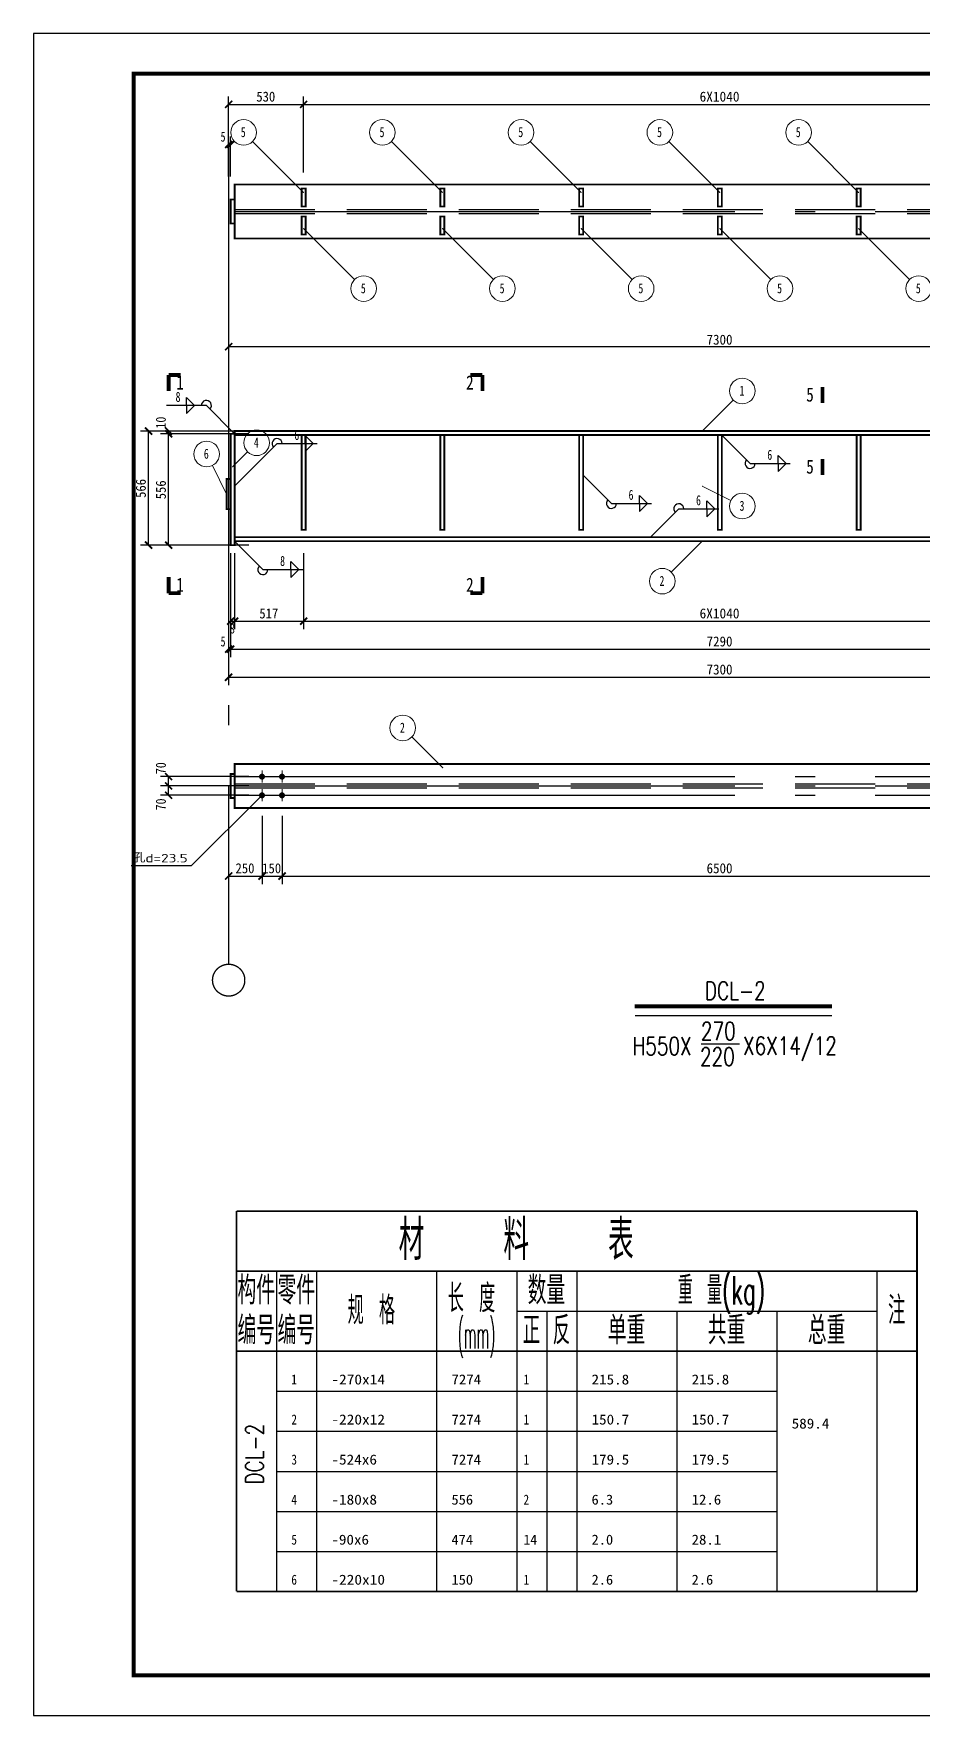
# Model space of a CAD drawing. Extents: x 69728788 to 149766163, y 20718153 to 43663798.
# Drawn here: x 74842796 to 74865001, y 20988016 to 21030016 of the extents above; entities that cross this region are included whole.
import ezdxf
from ezdxf.enums import TextEntityAlignment as Align

# ---------------------------------------------------------------- set-up
doc = ezdxf.new("R2010")
doc.units = 0
doc.header["$LTSCALE"] = 1000
doc.header["$MEASUREMENT"] = 0
doc.linetypes.add('2', pattern=[16, 12.5, -1.5, 0.5, -1.5])
doc.linetypes.add('5', pattern=[5.6, 2, -0.8, 2, -0.8])
doc.layers.get('0').update_dxf_attribs({"linetype": 'CONTINUOUS'})
for name, color, linetype in [('10', 7, 'CONTINUOUS'), ('320', 2, 'CONTINUOUS'), ('AXIS', 3, 'CONTINUOUS'), ('PUB_TITLE', 4, 'CONTINUOUS'), ('TC', 151, 'CONTINUOUS'), ('尺寸标注', 253, 'CONTINUOUS'), ('焊缝标注', 253, 'CONTINUOUS'), ('螺栓孔标注', 253, 'CONTINUOUS'), ('详图符号', 253, '2'), ('轴线__尺寸数字', 4, 'CONTINUOUS')]:
    doc.layers.add(name, color=color, linetype=linetype)
doc.layers.add('编号标注', color=9, linetype='CONTINUOUS', lineweight=18)
doc.styles.add('DIM_FONT', font='SIMPLEX.shx', dxfattribs={"width": 0.8})
doc.styles.add('HZ', font='txt', dxfattribs={"width": 0.7, "height": 5, "bigfont": 'STF:宋体'})
doc.styles.add('PkpmHz', font='Pkpmeng', dxfattribs={"width": 0.7, "bigfont": 'hztxt'})

msp = doc.modelspace()

# ---------------------------------------------------------------- linework, layer by layer
at = {"color": 7, "linetype": 'Continuous', "lineweight": -3, "ltscale": 0.5}
msp.add_line((74859476.1, 21004786.6), (74860431.4, 21004786.6), dxfattribs=at)
at = {"layer": '10', "const_width": 95}
for points in [[(74846169.2, 21021492), (74846169.2, 21021092)], [(74846169.2, 21021492), (74846469.2, 21021492)], [(74854009.2, 21021492), (74853709.2, 21021492)], [(74854009.2, 21021492), (74854009.2, 21021092)], [(74862507.6, 21021192), (74862507.6, 21020792)], [(74862507.6, 21018992), (74862507.6, 21019392)], [(74846169.2, 21016042), (74846169.2, 21016442)], [(74854009.2, 21016042), (74854009.2, 21016442)], [(74846169.2, 21016042), (74846469.2, 21016042)], [(74854009.2, 21016042), (74853709.2, 21016042)]]:
    msp.add_lwpolyline(points, dxfattribs=at)
at = {"layer": '320', "color": 253, "linetype": '5'}
for p, q in [((74847819.2, 21025624.2), (74872065.9, 21025624.2)), ((74847819.2, 21025524.2), (74872065.9, 21025524.2)), ((74847819.2, 21011277.5), (74872065.9, 21011277.5)), ((74847819.2, 21011177.5), (74872065.9, 21011177.5))]:
    msp.add_line(p, q, dxfattribs=at)
at = {"layer": '320', "const_width": 45}
for points in [[(74847819.2, 21026249.2), (74872065.9, 21026249.2), (74872065.9, 21024899.2), (74847819.2, 21024899.2), (74847819.2, 21026249.2)], [(74849492.6, 21026149.2), (74849592.6, 21026149.2), (74849592.6, 21025699.2), (74849492.6, 21025699.2), (74849492.6, 21026149.2)], [(74852959.2, 21026149.2), (74853059.2, 21026149.2), (74853059.2, 21025699.2), (74852959.2, 21025699.2), (74852959.2, 21026149.2)], [(74856425.9, 21026149.2), (74856525.9, 21026149.2), (74856525.9, 21025699.2), (74856425.9, 21025699.2), (74856425.9, 21026149.2)], [(74859892.6, 21026149.2), (74859992.6, 21026149.2), (74859992.6, 21025699.2), (74859892.6, 21025699.2), (74859892.6, 21026149.2)], [(74863359.2, 21026149.2), (74863459.2, 21026149.2), (74863459.2, 21025699.2), (74863359.2, 21025699.2), (74863359.2, 21026149.2)], [(74847719.2, 21025874.2), (74847819.2, 21025874.2), (74847819.2, 21025274.2), (74847719.2, 21025274.2), (74847719.2, 21025874.2)], [(74849492.6, 21025449.2), (74849592.6, 21025449.2), (74849592.6, 21024999.2), (74849492.6, 21024999.2), (74849492.6, 21025449.2)], [(74852959.2, 21025449.2), (74853059.2, 21025449.2), (74853059.2, 21024999.2), (74852959.2, 21024999.2), (74852959.2, 21025449.2)], [(74856425.9, 21025449.2), (74856525.9, 21025449.2), (74856525.9, 21024999.2), (74856425.9, 21024999.2), (74856425.9, 21025449.2)], [(74859892.6, 21025449.2), (74859992.6, 21025449.2), (74859992.6, 21024999.2), (74859892.6, 21024999.2), (74859892.6, 21025449.2)], [(74863359.2, 21025449.2), (74863459.2, 21025449.2), (74863459.2, 21024999.2), (74863359.2, 21024999.2), (74863359.2, 21025449.2)], [(74847719.2, 21020022), (74847819.2, 21020022), (74847819.2, 21017242), (74847719.2, 21017242), (74847719.2, 21020022)], [(74847819.2, 21020092), (74872065.9, 21020092), (74872065.9, 21019992), (74847819.2, 21019992), (74847819.2, 21020092)], [(74849492.6, 21019992), (74849592.6, 21019992), (74849592.6, 21017622), (74849492.6, 21017622), (74849492.6, 21019992)], [(74852959.2, 21019992), (74853059.2, 21019992), (74853059.2, 21017622), (74852959.2, 21017622), (74852959.2, 21019992)], [(74856425.9, 21019992), (74856525.9, 21019992), (74856525.9, 21017622), (74856425.9, 21017622), (74856425.9, 21019992)], [(74859892.6, 21019992), (74859992.6, 21019992), (74859992.6, 21017622), (74859892.6, 21017622), (74859892.6, 21019992)], [(74863359.2, 21019992), (74863459.2, 21019992), (74863459.2, 21017622), (74863359.2, 21017622), (74863359.2, 21019992)], [(74847619.2, 21018892), (74847719.2, 21018892), (74847719.2, 21018142), (74847619.2, 21018142), (74847619.2, 21018892)], [(74847819.2, 21017442), (74872065.9, 21017442), (74872065.9, 21017342), (74847819.2, 21017342), (74847819.2, 21017442)], [(74847819.2, 21011777.5), (74872065.9, 21011777.5), (74872065.9, 21010677.5), (74847819.2, 21010677.5), (74847819.2, 21011777.5)], [(74847719.2, 21011527.5), (74847819.2, 21011527.5), (74847819.2, 21010927.5), (74847719.2, 21010927.5), (74847719.2, 21011527.5)]]:
    msp.add_lwpolyline(points, dxfattribs=at)
at = {"layer": 'AXIS', "color": 3}
msp.add_line((74857827.4, 21005496), (74862740.2, 21005496), dxfattribs=at)
at = {"layer": 'AXIS', "color": 3, "const_width": 100}
msp.add_lwpolyline([(74857814.5, 21005721.6), (74862746, 21005721.6)], dxfattribs=at)
at = {"layer": 'PUB_TITLE'}
msp.add_lwpolyline([(74842796.3, 20988016.2), (74931996.3, 20988016.2), (74931996.3, 21030016.2), (74842796.3, 21030016.2)], close=True, dxfattribs=at)
at = {"layer": 'PUB_TITLE', "const_width": 100}
msp.add_lwpolyline([(74845296.3, 20989016.2), (74930996.3, 20989016.2), (74930996.3, 21029016.2), (74845296.3, 21029016.2)], close=True, dxfattribs=at)
at = {"layer": '尺寸标注'}
for p, q in [((74847669.2, 21026549.2), (74847669.2, 21028449.2)), ((74847669.2, 21028249.2), (74849542.6, 21028249.2)), ((74849542.6, 21026549.2), (74849542.6, 21028449.2)), ((74849542.6, 21026549.2), (74849542.6, 21028449.2)), ((74849542.6, 21028249.2), (74870342.6, 21028249.2)), ((74847669.2, 21026449.2), (74847669.2, 21027449.2)), ((74847719.2, 21026449.2), (74847719.2, 21027449.2)), ((74847719.2, 21026449.2), (74847719.2, 21027449.2)), ((74847669.2, 21027249.2), (74847719.2, 21027249.2)), ((74847669.2, 21024699.2), (74847669.2, 21021999.2)), ((74847669.2, 21022199.2), (74848675.9, 21022199.2)), ((74848675.9, 21022199.2), (74850409.2, 21022199.2)), ((74850409.2, 21022199.2), (74871209.2, 21022199.2)), ((74848169.2, 21020092), (74845469.2, 21020092)), ((74845669.2, 21017242), (74845669.2, 21020092)), ((74848169.2, 21020092), (74845969.2, 21020092)), ((74848169.2, 21020022), (74845969.2, 21020022)), ((74848169.2, 21020022), (74845969.2, 21020022)), ((74846169.2, 21020022), (74846169.2, 21020092)), ((74846169.2, 21017242), (74846169.2, 21020022)), ((74848169.2, 21017242), (74845469.2, 21017242)), ((74848169.2, 21017242), (74845969.2, 21017242)), ((74847719.2, 21017042), (74847719.2, 21015142)), ((74847819.2, 21017042), (74847819.2, 21015142)), ((74847819.2, 21017042), (74847819.2, 21015142)), ((74849542.6, 21017042), (74849542.6, 21015142)), ((74849542.6, 21017042), (74849542.6, 21015142)), ((74847669.2, 21016342), (74847669.2, 21014442)), ((74847719.2, 21016342), (74847719.2, 21014442)), ((74847719.2, 21016342), (74847719.2, 21014442)), ((74847669.2, 21015642), (74847669.2, 21013742)), ((74847719.2, 21015342), (74847819.2, 21015342)), ((74847819.2, 21015342), (74849542.6, 21015342)), ((74849542.6, 21015342), (74870342.6, 21015342)), ((74847669.2, 21014642), (74847719.2, 21014642)), ((74847719.2, 21014642), (74872165.9, 21014642)), ((74847669.2, 21013942), (74872215.9, 21013942)), ((74848169.2, 21011460.8), (74845969.2, 21011460.8)), ((74846169.2, 21011227.5), (74846169.2, 21011460.8)), ((74848169.2, 21011227.5), (74845969.2, 21011227.5)), ((74848169.2, 21011227.5), (74845969.2, 21011227.5)), ((74848169.2, 21010994.2), (74845969.2, 21010994.2)), ((74846169.2, 21010994.2), (74846169.2, 21011227.5)), ((74847669.2, 21010477.5), (74847669.2, 21008777.5)), ((74848502.6, 21010477.5), (74848502.6, 21008777.5)), ((74848502.6, 21010477.5), (74848502.6, 21008777.5)), ((74849002.6, 21010477.5), (74849002.6, 21008777.5)), ((74849002.6, 21010477.5), (74849002.6, 21008777.5)), ((74847669.2, 21008977.5), (74848502.6, 21008977.5)), ((74848502.6, 21008977.5), (74849002.6, 21008977.5)), ((74849002.6, 21008977.5), (74870882.6, 21008977.5))]:
    msp.add_line(p, q, dxfattribs=at)
at = {"layer": '尺寸标注', "const_width": 45}
for points in [[(74847580.8, 21028160.8), (74847757.6, 21028337.6)], [(74849454.2, 21028160.8), (74849631, 21028337.6)], [(74849454.2, 21028160.8), (74849631, 21028337.6)], [(74847580.8, 21027160.8), (74847757.6, 21027337.6)], [(74847630.8, 21027160.8), (74847807.6, 21027337.6)], [(74847630.8, 21027160.8), (74847807.6, 21027337.6)], [(74847580.8, 21022110.8), (74847757.6, 21022287.6)], [(74845580.8, 21020180.4), (74845757.6, 21020003.6)], [(74846080.8, 21020180.4), (74846257.6, 21020003.6)], [(74846080.8, 21020110.4), (74846257.6, 21019933.6)], [(74846080.8, 21020110.4), (74846257.6, 21019933.6)], [(74845580.8, 21017330.4), (74845757.6, 21017153.6)], [(74846080.8, 21017330.4), (74846257.6, 21017153.6)], [(74847630.8, 21015253.6), (74847807.6, 21015430.4)], [(74847730.8, 21015253.6), (74847907.6, 21015430.4)], [(74847730.8, 21015253.6), (74847907.6, 21015430.4)], [(74849454.2, 21015253.6), (74849631, 21015430.4)], [(74849454.2, 21015253.6), (74849631, 21015430.4)], [(74847580.8, 21014553.6), (74847757.6, 21014730.4)], [(74847630.8, 21014553.6), (74847807.6, 21014730.4)], [(74847630.8, 21014553.6), (74847807.6, 21014730.4)], [(74847580.8, 21013853.6), (74847757.6, 21014030.4)], [(74846080.8, 21011549.2), (74846257.6, 21011372.4)], [(74846080.8, 21011315.9), (74846257.6, 21011139.1)], [(74846080.8, 21011315.9), (74846257.6, 21011139.1)], [(74846080.8, 21011082.6), (74846257.6, 21010905.8)], [(74847580.8, 21008889.1), (74847757.6, 21009065.9)], [(74848414.2, 21008889.1), (74848591, 21009065.9)], [(74848414.2, 21008889.1), (74848591, 21009065.9)], [(74848914.2, 21008889.1), (74849091, 21009065.9)], [(74848914.2, 21008889.1), (74849091, 21009065.9)]]:
    msp.add_lwpolyline(points, dxfattribs=at)
at = {"layer": '焊缝标注'}
for p, q in [((74847113, 21020730), (74846113, 21020730)), ((74846813, 21020730), (74846613, 21020930)), ((74846613, 21020730), (74846613, 21020930)), ((74846813, 21020730), (74846613, 21020530)), ((74846613, 21020730), (74846613, 21020530)), ((74847819.2, 21020022), (74847113, 21020730)), ((74847819.2, 21018717), (74848880.3, 21019777.3)), ((74848880.3, 21019777.3), (74849880.3, 21019777.3)), ((74849580.3, 21019977.3), (74849780.3, 21019777.3)), ((74849580.3, 21019777.3), (74849580.3, 21019977.3)), ((74849580.3, 21019577.3), (74849780.3, 21019777.3)), ((74849580.3, 21019777.3), (74849580.3, 21019577.3)), ((74859992.6, 21019992), (74860697.7, 21019282.9)), ((74861397.7, 21019482.9), (74861597.7, 21019282.9)), ((74861397.7, 21019282.9), (74861397.7, 21019482.9)), ((74856525.9, 21018992), (74857231, 21018282.9)), ((74860697.7, 21019282.9), (74861697.7, 21019282.9)), ((74861397.7, 21019082.9), (74861597.7, 21019282.9)), ((74861397.7, 21019282.9), (74861397.7, 21019082.9)), ((74857931, 21018482.9), (74858131, 21018282.9)), ((74857931, 21018282.9), (74857931, 21018482.9)), ((74857231, 21018282.9), (74858231, 21018282.9)), ((74857931, 21018082.9), (74858131, 21018282.9)), ((74857931, 21018282.9), (74857931, 21018082.9)), ((74858209.2, 21017442), (74858916.6, 21018148.8)), ((74858916.6, 21018148.8), (74859916.6, 21018148.8)), ((74859616.6, 21018348.8), (74859816.6, 21018148.8)), ((74859616.6, 21018148.8), (74859616.6, 21018348.8)), ((74859616.6, 21017948.8), (74859816.6, 21018148.8)), ((74859616.6, 21018148.8), (74859616.6, 21017948.8)), ((74847819.2, 21017342), (74848524.4, 21016632.9)), ((74849224.4, 21016832.9), (74849424.4, 21016632.9)), ((74849224.4, 21016632.9), (74849224.4, 21016832.9)), ((74848524.4, 21016632.9), (74849524.4, 21016632.9)), ((74849224.4, 21016432.9), (74849424.4, 21016632.9)), ((74849224.4, 21016632.9), (74849224.4, 21016432.9))]:
    msp.add_line(p, q, dxfattribs=at)
at = {"layer": '焊缝标注', "const_width": 75}
for points in [[(74848540.1, 21011460.8, 1), (74848465.1, 21011460.8, 1), (74848540.1, 21011460.8, 1)], [(74848540.1, 21011460.8, 1), (74848465.1, 21011460.8, 1), (74848540.1, 21011460.8, 1)], [(74849040.1, 21011460.8, 1), (74848965.1, 21011460.8, 1), (74849040.1, 21011460.8, 1)], [(74849040.1, 21011460.8, 1), (74848965.1, 21011460.8, 1), (74849040.1, 21011460.8, 1)], [(74848540.1, 21010994.2, 1), (74848465.1, 21010994.2, 1), (74848540.1, 21010994.2, 1)], [(74848540.1, 21010994.2, 1), (74848465.1, 21010994.2, 1), (74848540.1, 21010994.2, 1)], [(74849040.1, 21010994.2, 1), (74848965.1, 21010994.2, 1), (74849040.1, 21010994.2, 1)], [(74849040.1, 21010994.2, 1), (74848965.1, 21010994.2, 1), (74849040.1, 21010994.2, 1)]]:
    msp.add_lwpolyline(points, format="xyb", dxfattribs=at)
at = {"layer": '焊缝标注'}
for centre, start, end in [((74847113, 21020730), 314.93158, 180), ((74848880.3, 21019777.3), 0, 224.97719), ((74860697.7, 21019282.9), 134.84034, 0), ((74857231, 21018282.9), 134.84034, 0), ((74858916.6, 21018148.8), 0, 224.97719), ((74848524.4, 21016632.9), 134.84033, 0)]:
    msp.add_arc(centre, 125, start, end, dxfattribs=at)
for points in [[(74847819.2, 21020022), (74847759.2, 21020103.4), (74847738, 21020082.2)], [(74859992.6, 21019992), (74860052.4, 21019910.5), (74860073.7, 21019931.7)], [(74856525.9, 21018992), (74856585.8, 21018910.5), (74856607, 21018931.7)], [(74847819.2, 21018717), (74847900.6, 21018777.1), (74847879.4, 21018798.3)], [(74847819.2, 21017342), (74847879.1, 21017260.5), (74847900.4, 21017281.7)], [(74858209.2, 21017442), (74858290.6, 21017502.1), (74858269.4, 21017523.3)]]:
    msp.add_solid(points, dxfattribs=at)
at = {"layer": '编号标注'}
for p, q in [((74849542.6, 21026049.2), (74848268.8, 21027322.9)), ((74853009.2, 21026049.2), (74851735.5, 21027322.9)), ((74856475.9, 21026049.2), (74855202.2, 21027322.9)), ((74859942.6, 21026049.2), (74858668.8, 21027322.9)), ((74863409.2, 21026049.2), (74862135.5, 21027322.9)), ((74849542.6, 21025149.2), (74850816.3, 21023875.4)), ((74853009.2, 21025149.2), (74854283, 21023875.4)), ((74856475.9, 21025149.2), (74857749.6, 21023875.4)), ((74859942.6, 21025149.2), (74861216.3, 21023875.4)), ((74863409.2, 21025149.2), (74864683, 21023875.4)), ((74859502.6, 21020092), (74860276.3, 21020865.7)), ((74847769.2, 21019197), (74848143, 21019570.7)), ((74847619.2, 21018517), (74847262.3, 21019230.8)), ((74859502.6, 21018717), (74860216.3, 21018360.1)), ((74859502.6, 21017342), (74858728.8, 21016568.3)), ((74853019.2, 21011677.5), (74852245.5, 21012451.2)), ((74848352.6, 21011460.8), (74848652.6, 21011460.8)), ((74848502.6, 21011610.8), (74848502.6, 21011310.8)), ((74848852.6, 21011460.8), (74849152.6, 21011460.8)), ((74849002.6, 21011610.8), (74849002.6, 21011310.8)), ((74848352.6, 21010994.2), (74848652.6, 21010994.2)), ((74848502.6, 21011144.2), (74848502.6, 21010844.2)), ((74848852.6, 21010994.2), (74849152.6, 21010994.2)), ((74849002.6, 21011144.2), (74849002.6, 21010844.2))]:
    msp.add_line(p, q, dxfattribs=at)
at = {"layer": '编号标注', "const_width": 10}
for points in [[(74849547.6, 21026049.2, 1), (74849537.6, 21026049.2, 1), (74849547.6, 21026049.2, 1)], [(74853014.2, 21026049.2, 1), (74853004.2, 21026049.2, 1), (74853014.2, 21026049.2, 1)], [(74856480.9, 21026049.2, 1), (74856470.9, 21026049.2, 1), (74856480.9, 21026049.2, 1)], [(74859947.6, 21026049.2, 1), (74859937.6, 21026049.2, 1), (74859947.6, 21026049.2, 1)], [(74863414.2, 21026049.2, 1), (74863404.2, 21026049.2, 1), (74863414.2, 21026049.2, 1)], [(74849547.6, 21025149.2, 1), (74849537.6, 21025149.2, 1), (74849547.6, 21025149.2, 1)], [(74853014.2, 21025149.2, 1), (74853004.2, 21025149.2, 1), (74853014.2, 21025149.2, 1)], [(74856480.9, 21025149.2, 1), (74856470.9, 21025149.2, 1), (74856480.9, 21025149.2, 1)], [(74859947.6, 21025149.2, 1), (74859937.6, 21025149.2, 1), (74859947.6, 21025149.2, 1)], [(74863414.2, 21025149.2, 1), (74863404.2, 21025149.2, 1), (74863414.2, 21025149.2, 1)], [(74859507.6, 21020092, 1), (74859497.6, 21020092, 1), (74859507.6, 21020092, 1)], [(74847774.2, 21019197, 1), (74847764.2, 21019197, 1), (74847774.2, 21019197, 1)], [(74847624.2, 21018517, 1), (74847614.2, 21018517, 1), (74847624.2, 21018517, 1)], [(74859507.6, 21018717, 1), (74859497.6, 21018717, 1), (74859507.6, 21018717, 1)], [(74859507.6, 21017342, 1), (74859497.6, 21017342, 1), (74859507.6, 21017342, 1)], [(74853024.2, 21011677.5, 1), (74853014.2, 21011677.5, 1), (74853024.2, 21011677.5, 1)]]:
    msp.add_lwpolyline(points, format="xyb", dxfattribs=at)
at = {"layer": '编号标注'}
for centre in [(74848042.6, 21027549.2), (74851509.2, 21027549.2), (74854975.9, 21027549.2), (74858442.6, 21027549.2), (74861909.2, 21027549.2), (74851042.6, 21023649.2), (74854509.2, 21023649.2), (74857975.9, 21023649.2), (74861442.6, 21023649.2), (74864909.2, 21023649.2), (74860502.6, 21021092), (74847119.2, 21019517), (74848369.2, 21019797), (74860502.6, 21018217), (74858502.6, 21016342), (74852019.2, 21012677.5)]:
    msp.add_circle(centre, 320, dxfattribs=at)
at = {"layer": '螺栓孔标注'}
for p, q in [((74848502.6, 21010994.2), (74846731.3, 21009229.9)), ((74846731.3, 21009229.9), (74845231.3, 21009229.9))]:
    msp.add_line(p, q, dxfattribs=at)
at = {"layer": '螺栓孔标注', "const_width": 10}
msp.add_lwpolyline([(74848507.6, 21010994.2, 1), (74848497.6, 21010994.2, 1), (74848507.6, 21010994.2, 1)], format="xyb", dxfattribs=at)
at = {"layer": '详图符号'}
for p, q in [((74847669.2, 21027249.2), (74847669.2, 21006777.5)), ((74847819.2, 21025574.2), (74872065.9, 21025574.2)), ((74847819.2, 21011460.8), (74872065.9, 21011460.8)), ((74847819.2, 21011227.5), (74872065.9, 21011227.5)), ((74847819.2, 21010994.2), (74872065.9, 21010994.2))]:
    msp.add_line(p, q, dxfattribs=at)
msp.add_circle((74847669.2, 21006377.5), 400, dxfattribs=at)
at = {"layer": '轴线__尺寸数字'}
for p, q in [((74848865.9, 20999110), (74848865.9, 20998110)), ((74849865.9, 20999110), (74849865.9, 20998110)), ((74852865.9, 20999110), (74852865.9, 20998110)), ((74854865.9, 20999110), (74854865.9, 20998110)), ((74856365.9, 20999110), (74856365.9, 20998110)), ((74863865.9, 20999110), (74863865.9, 20998110)), ((74848865.9, 20998110), (74848865.9, 20997110)), ((74849865.9, 20998110), (74849865.9, 20997110)), ((74852865.9, 20998110), (74852865.9, 20997110)), ((74854865.9, 20998110), (74863865.9, 20998110)), ((74854865.9, 20998110), (74854865.9, 20997110)), ((74855615.9, 20998110), (74855615.9, 20997110)), ((74856365.9, 20998110), (74856365.9, 20997110)), ((74858865.9, 20998110), (74858865.9, 20997110)), ((74861365.9, 20998110), (74861365.9, 20997110)), ((74863865.9, 20998110), (74863865.9, 20997110)), ((74847865.9, 20997110), (74864865.9, 20997110)), ((74848865.9, 20997110), (74848865.9, 20991110)), ((74849865.9, 20997110), (74849865.9, 20991110)), ((74852865.9, 20997110), (74852865.9, 20991110)), ((74854865.9, 20997110), (74854865.9, 20991110)), ((74855615.9, 20997110), (74855615.9, 20991110)), ((74856365.9, 20997110), (74856365.9, 20991110)), ((74858865.9, 20997110), (74858865.9, 20991110)), ((74861365.9, 20997110), (74861365.9, 20991110)), ((74863865.9, 20997110), (74863865.9, 20991110)), ((74848865.9, 20996110), (74861365.9, 20996110)), ((74848865.9, 20995110), (74861365.9, 20995110)), ((74848865.9, 20994110), (74861365.9, 20994110)), ((74848865.9, 20993110), (74861365.9, 20993110)), ((74848865.9, 20992110), (74861365.9, 20992110)), ((74848865.9, 20991110), (74861365.9, 20991110))]:
    msp.add_line(p, q, dxfattribs=at)
at = {"layer": '轴线__尺寸数字', "const_width": 45}
for points in [[(74847865.9, 21000610), (74864865.9, 21000610)], [(74847865.9, 21000610), (74847865.9, 20999110)], [(74864865.9, 21000610), (74864865.9, 20999110)], [(74847865.9, 20999110), (74864865.9, 20999110)], [(74847865.9, 20999110), (74847865.9, 20998110)], [(74864865.9, 20999110), (74864865.9, 20998110)], [(74847865.9, 20998110), (74847865.9, 20997110)], [(74864865.9, 20998110), (74864865.9, 20997110)], [(74847865.9, 20997110), (74864865.9, 20997110)], [(74847865.9, 20997110), (74847865.9, 20991110)], [(74864865.9, 20997110), (74864865.9, 20991110)], [(74847865.9, 20991110), (74864865.9, 20991110)]]:
    msp.add_lwpolyline(points, dxfattribs=at)

# ---------------------------------------------------------------- texts
at = {"layer": '10'}
for s, width, p, p2 in [('1', 2.807999, (74846361.2, 21021127.5), (74846550.2, 21021127.5)), ('2', 1.002857, (74853601.2, 21021127.5), (74853790.2, 21021127.5)), ('5', 1.002857, (74862099.6, 21020827.5), (74862288.6, 21020827.5)), ('5', 1.002857, (74862099.6, 21019027.5), (74862288.6, 21019027.5)), ('1', 2.807999, (74846361.2, 21016077.5), (74846550.2, 21016077.5)), ('2', 1.002857, (74853601.2, 21016077.5), (74853790.2, 21016077.5))]:
    msp.add_text(s, height=350, dxfattribs=dict(at, width=width)).set_placement(p, p2, align=Align.FIT)
at = {"layer": 'TC', "color": 7, "style": 'DIM_FONT', "width": 0.75}
for s, p in [('DCL-2', (74859566.5, 21005888.3)), ('270', (74859468.6, 21004881.1)), ('X6X14/12', (74860521.3, 21004515.8)), ('H550X', (74857761.3, 21004507.1)), ('220', (74859445.8, 21004241.9))]:
    msp.add_text(s, height=450, dxfattribs=at).set_placement(p)
msp.add_text('DCL-2', height=450, rotation=90, dxfattribs=at).set_placement((74848540.1, 20993779))
at = {"layer": '尺寸标注'}
for s, width, p, p2 in [('530', 0.910001, (74848360.9, 21028319.2), (74848833.4, 21028319.2)), ('6X1040', 0.94309, (74859435.1, 21028319.2), (74860432.6, 21028319.2)), ('5', 0.909999, (74847468, 21027319.2), (74847590.5, 21027319.2)), ('7300', 0.910001, (74859610.1, 21022249.1), (74860257.6, 21022249.1)), ('517', 0.982801, (74848435.9, 21015412), (74848908.4, 21015412)), ('6X1040', 0.94309, (74859435.1, 21015412), (74860432.6, 21015412)), ('8', 0.909999, (74847699.2, 21015037), (74847821.7, 21015037)), ('5', 0.909999, (74847468, 21014712), (74847590.5, 21014712)), ('7290', 0.910001, (74859610.1, 21014712), (74860257.6, 21014712)), ('7300', 0.910001, (74859610.1, 21014012), (74860257.6, 21014012)), ('250', 0.91, (74847840.9, 21009047.5), (74848313.4, 21009047.5)), ('150', 0.982801, (74848507.6, 21009047.5), (74848980.1, 21009047.5)), ('6500', 0.910001, (74859610.1, 21009047.5), (74860257.6, 21009047.5))]:
    msp.add_text(s, height=250, dxfattribs=dict(at, width=width)).set_placement(p, p2, align=Align.FIT)
for s, width, p, p2 in [('10', 1.031335, (74846099.2, 21020153.3), (74846099.2, 21020450.8)), ('566', 0.927171, (74845599.2, 21018422), (74845599.2, 21018894.5)), ('556', 0.927165, (74846099.2, 21018387), (74846099.2, 21018859.5)), ('70', 0.910002, (74846099.2, 21011522.1), (74846099.2, 21011819.6)), ('70', 0.910002, (74846099.2, 21010617.9), (74846099.2, 21010915.4))]:
    msp.add_text(s, height=250, rotation=90, dxfattribs=dict(at, width=width)).set_placement(p, p2, align=Align.FIT)
at = {"layer": '焊缝标注'}
for s, width, p, p2 in [('8', 0.910005, (74846343, 21020820), (74846465.5, 21020820)), ('6', 0.979999, (74849310.3, 21019867.2), (74849432.8, 21019867.2)), ('6', 0.980005, (74861127.7, 21019372.9), (74861250.2, 21019372.9)), ('6', 0.980005, (74857661, 21018372.9), (74857783.5, 21018372.9)), ('6', 0.979993, (74859346.6, 21018238.8), (74859469.1, 21018238.8)), ('8', 0.910005, (74848954.4, 21016722.9), (74849076.9, 21016722.9))]:
    msp.add_text(s, height=250, dxfattribs=dict(at, width=width)).set_placement(p, p2, align=Align.FIT)
at = {"layer": '焊缝标注', "style": 'PkpmHz', "width": 1.235803}
msp.add_text('孔d=23.5', height=210, dxfattribs=at).set_placement((74845298.8, 21009319.9), (74846646.3, 21009319.9), align=Align.FIT)
at = {"layer": '编号标注'}
for s, width, p, p2 in [('5', 0.909999, (74847972.6, 21027431.7), (74848095.1, 21027431.7)), ('5', 0.910005, (74851439.2, 21027431.7), (74851561.7, 21027431.7)), ('5', 0.910005, (74854905.9, 21027431.7), (74855028.4, 21027431.7)), ('5', 0.909993, (74858372.6, 21027431.7), (74858495.1, 21027431.7)), ('5', 0.910005, (74861839.2, 21027431.7), (74861961.7, 21027431.7)), ('5', 0.909999, (74850972.6, 21023531.7), (74851095.1, 21023531.7)), ('5', 0.909993, (74854439.2, 21023531.7), (74854561.7, 21023531.7)), ('5', 0.910005, (74857905.9, 21023531.7), (74858028.4, 21023531.7)), ('5', 0.910005, (74861372.6, 21023531.7), (74861495.1, 21023531.7)), ('5', 0.910005, (74864839.2, 21023531.7), (74864961.7, 21023531.7)), ('1', 2.548013, (74860432.6, 21020974.5), (74860555.1, 21020974.5)), ('4', 0.849332, (74848299.2, 21019679.5), (74848421.7, 21019679.5)), ('6', 0.979999, (74847049.2, 21019399.5), (74847171.7, 21019399.5)), ('3', 0.910005, (74860432.6, 21018099.5), (74860555.1, 21018099.5)), ('2', 0.910005, (74858432.6, 21016224.5), (74858555.1, 21016224.5)), ('2', 0.909993, (74851949.2, 21012560), (74852071.7, 21012560))]:
    msp.add_text(s, height=250, dxfattribs=dict(at, width=width)).set_placement(p, p2, align=Align.FIT)
at = {"layer": '轴线__尺寸数字', "style": 'HZ'}
for s, height, width, p, p2 in [('材   料   表', 1000, 0.688477, (74851915.9, 20999390), (74857790.9, 20999390)), ('构件', 700, 0.470843, (74847890.9, 20998281), (74848828.4, 20998281)), ('零件', 700, 0.470843, (74848890.9, 20998281), (74849828.4, 20998281)), ('长 度', 700, 0.477121, (74853140.9, 20998081), (74854328.4, 20998081)), ('数量', 700, 0.470843, (74855140.9, 20998281), (74856078.4, 20998281)), ('重 量(kg)', 700, 0.488281, (74858890.9, 20998281), (74861078.4, 20998281)), ('规 格', 700, 0.477121, (74850640.9, 20997781), (74851828.4, 20997781)), ('注', 700, 0.439453, (74864140.9, 20997781), (74864578.4, 20997781)), ('编号', 700, 0.470843, (74847890.9, 20997281), (74848828.4, 20997281)), ('编号', 700, 0.470843, (74848890.9, 20997281), (74849828.4, 20997281)), ('(mm)', 700, 0.470843, (74853390.9, 20997181), (74854328.4, 20997181)), ('正', 700, 0.439453, (74855015.9, 20997281), (74855453.4, 20997281)), ('反', 700, 0.439453, (74855765.9, 20997281), (74856203.4, 20997281)), ('单重', 700, 0.470843, (74857140.9, 20997281), (74858078.4, 20997281)), ('共重', 700, 0.470843, (74859640.9, 20997281), (74860578.4, 20997281)), ('总重', 700, 0.470843, (74862140.9, 20997281), (74863078.4, 20997281))]:
    msp.add_text(s, height=height, dxfattribs=dict(at, width=width)).set_placement(p, p2, align=Align.FIT)
at = {"layer": '轴线__尺寸数字'}
for s, width, p, p2 in [('1', 2.911924, (74849235.9, 20996280), (74849375.9, 20996280)), ('-270x14', 1.039997, (74850235.9, 20996280), (74851575.9, 20996280)), ('7274', 1.026128, (74853235.9, 20996280), (74853975.9, 20996280)), ('1', 2.911924, (74855035.9, 20996280), (74855175.9, 20996280)), ('215.8', 1.221995, (74856735.9, 20996280), (74857675.9, 20996280)), ('215.8', 1.221995, (74859235.9, 20996280), (74860175.9, 20996280)), ('2', 1.039973, (74849235.9, 20995280), (74849375.9, 20995280)), ('-220x12', 1.047817, (74850235.9, 20995280), (74851575.9, 20995280)), ('7274', 1.026128, (74853235.9, 20995280), (74853975.9, 20995280)), ('1', 2.911924, (74855035.9, 20995280), (74855175.9, 20995280)), ('150.7', 1.221995, (74856735.9, 20995280), (74857675.9, 20995280)), ('150.7', 1.221995, (74859235.9, 20995280), (74860175.9, 20995280)), ('589.4', 1.150113, (74861735.9, 20995180), (74862675.9, 20995180)), ('3', 1.039973, (74849235.9, 20994280), (74849375.9, 20994280)), ('-524x6', 1.022066, (74850235.9, 20994280), (74851375.9, 20994280)), ('7274', 1.026128, (74853235.9, 20994280), (74853975.9, 20994280)), ('1', 2.911924, (74855035.9, 20994280), (74855175.9, 20994280)), ('179.5', 1.221995, (74856735.9, 20994280), (74857675.9, 20994280)), ('179.5', 1.221995, (74859235.9, 20994280), (74860175.9, 20994280)), ('4', 0.970641, (74849235.9, 20993280), (74849375.9, 20993280)), ('-180x8', 1.0492, (74850235.9, 20993280), (74851375.9, 20993280)), ('556', 1.059615, (74853235.9, 20993280), (74853775.9, 20993280)), ('2', 1.039973, (74855035.9, 20993280), (74855175.9, 20993280)), ('6.3', 1.276355, (74856735.9, 20993280), (74857275.9, 20993280)), ('12.6', 1.3044, (74859235.9, 20993280), (74859975.9, 20993280)), ('5', 1.039973, (74849235.9, 20992280), (74849375.9, 20992280)), ('-90x6', 1.018329, (74850235.9, 20992280), (74851175.9, 20992280)), ('474', 1.021084, (74853235.9, 20992280), (74853775.9, 20992280)), ('14', 1.140633, (74855035.9, 20992280), (74855375.9, 20992280)), ('2.0', 1.276355, (74856735.9, 20992280), (74857275.9, 20992280)), ('28.1', 1.399266, (74859235.9, 20992280), (74859975.9, 20992280)), ('6', 1.119971, (74849235.9, 20991280), (74849375.9, 20991280)), ('-220x10', 1.047817, (74850235.9, 20991280), (74851575.9, 20991280)), ('150', 1.123192, (74853235.9, 20991280), (74853775.9, 20991280)), ('1', 2.911924, (74855035.9, 20991280), (74855175.9, 20991280)), ('2.6', 1.306038, (74856735.9, 20991280), (74857275.9, 20991280)), ('2.6', 1.306038, (74859235.9, 20991280), (74859775.9, 20991280))]:
    msp.add_text(s, height=250, dxfattribs=dict(at, width=width)).set_placement(p, p2, align=Align.FIT)

doc.saveas('drawing.dxf')
